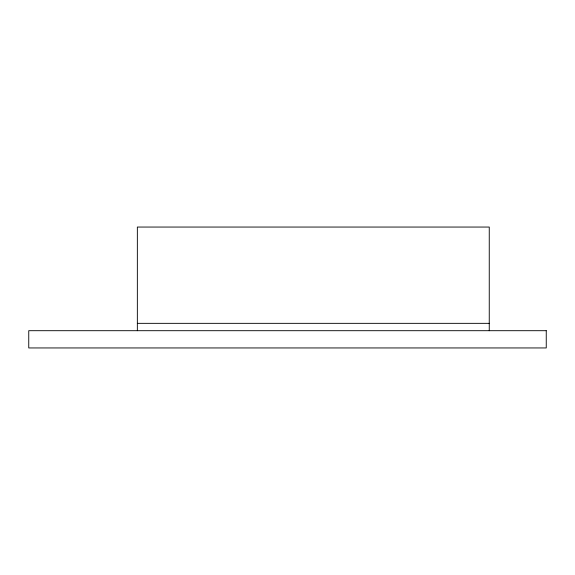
<?xml version="1.0" encoding="UTF-8"?>
<svg xmlns="http://www.w3.org/2000/svg" width="575" height="575" viewBox="0 0 575 575"><rect width="100%" height="100%" fill="white"/><g stroke="black" fill="none" stroke-linecap="round" stroke-linejoin="round"><path stroke-width="0.86" d="M137.353 323.344L489.253 323.344M489.253 330.697L489.253 227.053L137.353 227.053L137.353 330.697M546.25 330.697L28.75 330.697L28.75 347.947L546.25 347.947L546.25 330.697"/></g></svg>
